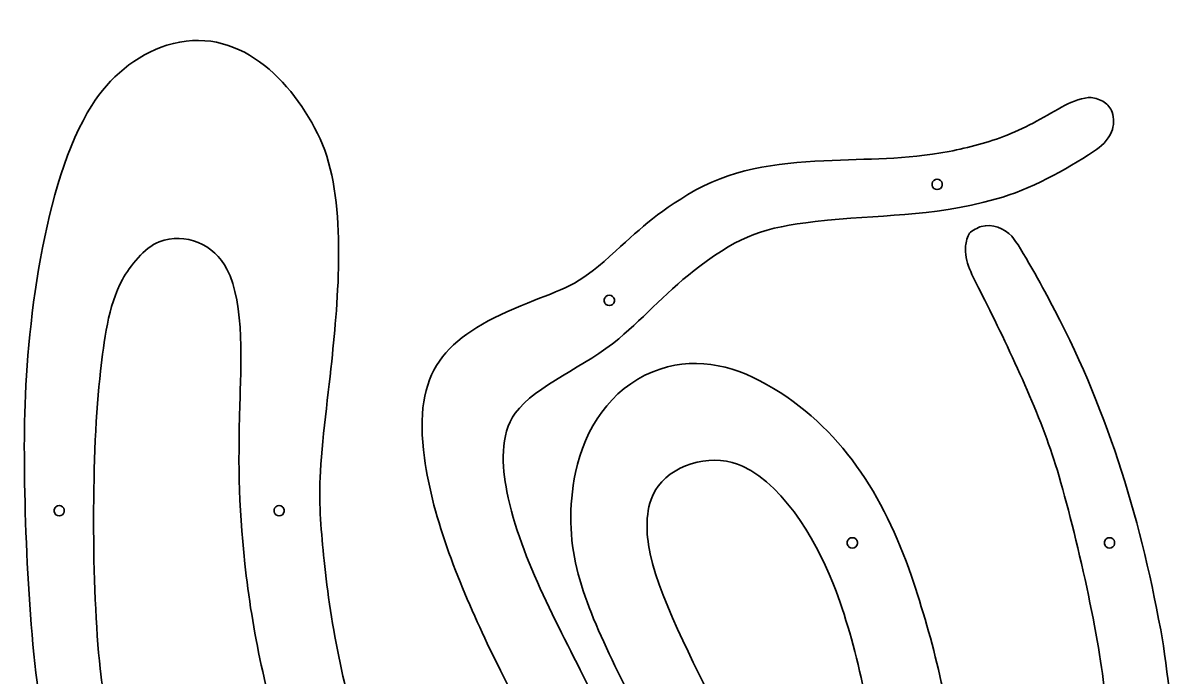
# Model space of a CAD drawing. Header units: millimetres. Extents: x -2587 to 2346, y -1794 to 1080.
# Drawn here: x 1122 to 2346, y 327 to 1018 of the extents above; entities that cross this region are included whole.
import ezdxf

# ---------------------------------------------------------------- set-up
doc = ezdxf.new("R2010")
doc.units = ezdxf.units.MM
doc.header["$MEASUREMENT"] = 0
doc.layers.add('layer 1', color=7, linetype='Continuous')

msp = doc.modelspace()

# ---------------------------------------------------------------- linework, layer by layer
at = {"layer": 'layer 1', "color": 250, "lineweight": 35}
for points, knots in [([(2162.3664, 899.8552), (2142.185, 892.077), (2122.2512, 886.8581), (2100.9802, 882.7503), (2100.9802, 882.7503), (2052.9282, 873.4707), (2016.4588, 875.4615), (1968.7293, 872.8873), (1968.7293, 872.8873), (1916.9286, 870.0935), (1869.4795, 864.5558), (1824.7948, 837.0826), (1824.7948, 837.0826), (1783.1353, 811.4694), (1770.949, 797.2476), (1736.2391, 766.4274), (1736.2391, 766.4274), (1705.0676, 738.7491), (1687.1846, 735.6901), (1648.1849, 719.5771), (1648.1849, 719.5771), (1567.3218, 686.1679), (1533.9358, 650.6645), (1546.3617, 559.085), (1546.3617, 559.085), (1555.288, 493.2975), (1584.3134, 422.6224), (1612.8402, 362.8882), (1612.8402, 362.8882), (1634.3633, 317.8195), (1677.5323, 237.1851), (1684.93, 188.114), (1684.93, 188.114), (1688.0014, 167.7409), (1687.5503, 143.2319), (1674.8021, 126.0676), (1674.8021, 126.0676), (1655.7743, 100.4484), (1613.9078, 91.2881), (1585.4378, 104.8794), (1585.4378, 104.8794), (1537.788, 127.6269), (1504.1068, 190.8331), (1486.7503, 236.9087), (1486.7503, 236.9087), (1462.9836, 300.001), (1447.1324, 383.2431), (1440.3651, 450.4936), (1440.3651, 450.4936), (1437.4481, 479.481), (1434.8408, 508.9391), (1436.0433, 538.0863), (1436.0433, 538.0863), (1437.5069, 573.5639), (1445.3552, 630.204), (1449.1429, 668.0574), (1449.1429, 668.0574), (1455.5597, 732.1849), (1464.5387, 834.3524), (1436.0794, 895.9367), (1436.0794, 895.9367), (1407.4173, 957.9598), (1348.3987, 1018.281), (1274.0872, 994.927), (1274.0872, 994.927), (1241.2283, 984.6004), (1212.9464, 960.2781), (1194.7884, 931.399), (1194.7884, 931.399), (1143.3895, 849.6525), (1125.2966, 692.6852), (1123.7098, 597.1538), (1123.7098, 597.1538), (1122.2429, 508.8408), (1127.8073, 363.7106), (1143.5687, 277.9329), (1143.5687, 277.9329), (1166.2443, 154.5262), (1201.5483, 40.8332), (1260.9037, -70.1208), (1260.9037, -70.1208), (1266.9308, -81.3874), (1291.6194, -127.7354), (1301.0604, -138.1441), (1301.0604, -138.1441), (1308.8311, -146.7113), (1321.8566, -151.5364), (1333.1849, -148.3492), (1333.1849, -148.3492), (1336.7, -147.3602), (1343.132, -144.1929), (1345.4652, -141.3245), (1345.4652, -141.3245), (1347.8413, -138.4034), (1349.4141, -131.6927), (1349.7962, -127.9974), (1349.7962, -127.9974), (1351.5349, -111.1806), (1341.8831, -95.4447), (1334.638, -80.9859), (1334.638, -80.9859), (1307.6256, -27.0785), (1274.8067, 40.8923), (1256.4666, 97.7421), (1256.4666, 97.7421), (1237.342, 157.0236), (1210.3516, 274.7401), (1203.681, 336.252), (1203.681, 336.252), (1194.4483, 421.3905), (1194.1242, 565.6866), (1204.0663, 650.5991), (1204.0663, 650.5991), (1207.6228, 680.974), (1211.8851, 719.9658), (1227.2318, 747.441), (1227.2318, 747.441), (1235.2254, 761.7519), (1250.2808, 781.0373), (1265.8587, 787.0776), (1265.8587, 787.0776), (1293.8679, 797.9382), (1324.1646, 784.4268), (1337.7069, 758.3134), (1337.7069, 758.3134), (1356.6961, 721.697), (1352.3665, 653.2979), (1351.2806, 614.8449), (1351.2806, 614.8449), (1349.3665, 547.0621), (1350.0416, 502.2051), (1358.1038, 434.3292), (1358.1038, 434.3292), (1366.6661, 362.2428), (1383.5411, 289.6393), (1407.1014, 220.9777), (1407.1014, 220.9777), (1436.1888, 136.2086), (1481.2843, 63.1783), (1560.0902, 18.4384), (1560.0902, 18.4384), (1597.7852, -2.9619), (1639.1376, -11.766), (1680.5174, 5.1384), (1680.5174, 5.1384), (1724.9408, 23.2862), (1752.6803, 65.5576), (1762.0282, 111.3884), (1762.0282, 111.3884), (1777.319, 186.3559), (1756.0012, 241.1767), (1723.4212, 309.5577), (1723.4212, 309.5577), (1691.3684, 376.8321), (1648.0981, 449.9621), (1633.6341, 523.3817), (1633.6341, 523.3817), (1628.4576, 549.6576), (1625.7999, 583.2886), (1642.4574, 606.1729), (1642.4574, 606.1729), (1663.8821, 635.6065), (1717.6018, 655.8065), (1751.8519, 684.8199), (1751.8519, 684.8199), (1780.9832, 709.4972), (1803.9449, 736.3049), (1837.5492, 761.5858), (1837.5492, 761.5858), (1880.8584, 794.1678), (1905.8417, 802.3386), (1959.3003, 808.5897), (1959.3003, 808.5897), (2030.2741, 816.8889), (2077.1645, 812.2579), (2151.258, 832.6544), (2151.258, 832.6544), (2185.7098, 842.1383), (2224.6023, 863.5369), (2253.7747, 882.6278), (2253.7747, 882.6278), (2261.7124, 887.8224), (2268.8973, 894.3926), (2272.6859, 903.3405), (2272.6859, 903.3405), (2275.3042, 909.5243), (2275.4465, 918.0563), (2273.203, 924.3913), (2273.203, 924.3913), (2271.6946, 928.6505), (2268.6939, 932.4406), (2264.89, 934.88), (2264.89, 934.88), (2261.4153, 937.1083), (2255.2986, 939.3233), (2251.1678, 939.6463), (2251.1678, 939.6463), (2243.6903, 940.231), (2230.4187, 935.4481), (2223.7186, 931.5829), (2223.7186, 931.5829), (2203.7102, 920.0403), (2183.6944, 908.7698), (2162.3664, 899.8552)], [0, 0, 0, 0, 0.019230769, 0.019230769, 0.019230769, 0.019230769, 0.038461538, 0.038461538, 0.038461538, 0.038461538, 0.057692308, 0.057692308, 0.057692308, 0.057692308, 0.076923077, 0.076923077, 0.076923077, 0.076923077, 0.096153846, 0.096153846, 0.096153846, 0.096153846, 0.115384615, 0.115384615, 0.115384615, 0.115384615, 0.134615385, 0.134615385, 0.134615385, 0.134615385, 0.153846154, 0.153846154, 0.153846154, 0.153846154, 0.173076923, 0.173076923, 0.173076923, 0.173076923, 0.192307692, 0.192307692, 0.192307692, 0.192307692, 0.211538462, 0.211538462, 0.211538462, 0.211538462, 0.230769231, 0.230769231, 0.230769231, 0.230769231, 0.25, 0.25, 0.25, 0.25, 0.269230769, 0.269230769, 0.269230769, 0.269230769, 0.288461538, 0.288461538, 0.288461538, 0.288461538, 0.307692308, 0.307692308, 0.307692308, 0.307692308, 0.326923077, 0.326923077, 0.326923077, 0.326923077, 0.346153846, 0.346153846, 0.346153846, 0.346153846, 0.365384615, 0.365384615, 0.365384615, 0.365384615, 0.384615385, 0.384615385, 0.384615385, 0.384615385, 0.403846154, 0.403846154, 0.403846154, 0.403846154, 0.423076923, 0.423076923, 0.423076923, 0.423076923, 0.442307692, 0.442307692, 0.442307692, 0.442307692, 0.461538462, 0.461538462, 0.461538462, 0.461538462, 0.480769231, 0.480769231, 0.480769231, 0.480769231, 0.5, 0.5, 0.5, 0.5, 0.519230769, 0.519230769, 0.519230769, 0.519230769, 0.538461538, 0.538461538, 0.538461538, 0.538461538, 0.557692308, 0.557692308, 0.557692308, 0.557692308, 0.576923077, 0.576923077, 0.576923077, 0.576923077, 0.596153846, 0.596153846, 0.596153846, 0.596153846, 0.615384615, 0.615384615, 0.615384615, 0.615384615, 0.634615385, 0.634615385, 0.634615385, 0.634615385, 0.653846154, 0.653846154, 0.653846154, 0.653846154, 0.673076923, 0.673076923, 0.673076923, 0.673076923, 0.692307692, 0.692307692, 0.692307692, 0.692307692, 0.711538462, 0.711538462, 0.711538462, 0.711538462, 0.730769231, 0.730769231, 0.730769231, 0.730769231, 0.75, 0.75, 0.75, 0.75, 0.769230769, 0.769230769, 0.769230769, 0.769230769, 0.788461538, 0.788461538, 0.788461538, 0.788461538, 0.807692308, 0.807692308, 0.807692308, 0.807692308, 0.826923077, 0.826923077, 0.826923077, 0.826923077, 0.846153846, 0.846153846, 0.846153846, 0.846153846, 0.865384615, 0.865384615, 0.865384615, 0.865384615, 0.884615385, 0.884615385, 0.884615385, 0.884615385, 0.903846154, 0.903846154, 0.903846154, 0.903846154, 0.923076923, 0.923076923, 0.923076923, 0.923076923, 0.942307692, 0.942307692, 0.942307692, 0.942307692, 0.961538462, 0.961538462, 0.961538462, 0.961538462, 1, 1, 1, 1]), ([(2090.2489, 853.101), (2090.2489, 853.101), (2091.903, 852.146), (2091.903, 852.146), (2091.903, 852.146), (2091.903, 852.146), (2093.1308, 850.6827), (2093.1308, 850.6827), (2093.1308, 850.6827), (2093.1308, 850.6827), (2093.7841, 848.8878), (2093.7841, 848.8878), (2093.7841, 848.8878), (2093.7841, 848.8878), (2093.7841, 846.9776), (2093.7841, 846.9776), (2093.7841, 846.9776), (2093.7841, 846.9776), (2093.1308, 845.1827), (2093.1308, 845.1827), (2093.1308, 845.1827), (2093.1308, 845.1827), (2091.903, 843.7194), (2091.903, 843.7194), (2091.903, 843.7194), (2091.903, 843.7194), (2090.2489, 842.7644), (2090.2489, 842.7644), (2090.2489, 842.7644), (2090.2489, 842.7644), (2088.3678, 842.4327), (2088.3678, 842.4327), (2088.3678, 842.4327), (2088.3678, 842.4327), (2086.4867, 842.7644), (2086.4867, 842.7644), (2086.4867, 842.7644), (2086.4867, 842.7644), (2084.8325, 843.7194), (2084.8325, 843.7194), (2084.8325, 843.7194), (2084.8325, 843.7194), (2083.6047, 845.1827), (2083.6047, 845.1827), (2083.6047, 845.1827), (2083.6047, 845.1827), (2082.9514, 846.9776), (2082.9514, 846.9776), (2082.9514, 846.9776), (2082.9514, 846.9776), (2082.9514, 848.8878), (2082.9514, 848.8878), (2082.9514, 848.8878), (2082.9514, 848.8878), (2083.6047, 850.6827), (2083.6047, 850.6827), (2083.6047, 850.6827), (2083.6047, 850.6827), (2084.8325, 852.146), (2084.8325, 852.146), (2084.8325, 852.146), (2084.8325, 852.146), (2086.4867, 853.101), (2086.4867, 853.101), (2086.4867, 853.101), (2086.4867, 853.101), (2088.3678, 853.4327), (2088.3678, 853.4327), (2088.3678, 853.4327), (2088.3678, 853.4327), (2090.2489, 853.101), (2090.2489, 853.101)], [0, 0, 0, 0, 0.052631579, 0.052631579, 0.052631579, 0.052631579, 0.105263158, 0.105263158, 0.105263158, 0.105263158, 0.157894737, 0.157894737, 0.157894737, 0.157894737, 0.210526316, 0.210526316, 0.210526316, 0.210526316, 0.263157895, 0.263157895, 0.263157895, 0.263157895, 0.315789474, 0.315789474, 0.315789474, 0.315789474, 0.368421053, 0.368421053, 0.368421053, 0.368421053, 0.421052632, 0.421052632, 0.421052632, 0.421052632, 0.473684211, 0.473684211, 0.473684211, 0.473684211, 0.526315789, 0.526315789, 0.526315789, 0.526315789, 0.578947368, 0.578947368, 0.578947368, 0.578947368, 0.631578947, 0.631578947, 0.631578947, 0.631578947, 0.684210526, 0.684210526, 0.684210526, 0.684210526, 0.736842105, 0.736842105, 0.736842105, 0.736842105, 0.789473684, 0.789473684, 0.789473684, 0.789473684, 0.842105263, 0.842105263, 0.842105263, 0.842105263, 0.894736842, 0.894736842, 0.894736842, 0.894736842, 1, 1, 1, 1]), ([(1305.8232, -244.8564), (1326.0046, -237.0782), (1345.9384, -231.8593), (1367.2094, -227.7515), (1367.2094, -227.7515), (1415.2614, -218.4719), (1451.7308, -220.4627), (1499.4603, -217.8885), (1499.4603, -217.8885), (1551.261, -215.0947), (1598.7101, -209.557), (1643.3948, -182.0838), (1643.3948, -182.0838), (1685.0543, -156.4706), (1697.2406, -142.2488), (1731.9505, -111.4286), (1731.9505, -111.4286), (1763.122, -83.7503), (1781.005, -80.6913), (1820.0047, -64.5783), (1820.0047, -64.5783), (1900.8678, -31.1691), (1934.2538, 4.3343), (1921.8279, 95.9138), (1921.8279, 95.9138), (1912.9016, 161.7013), (1883.8762, 232.3764), (1855.3494, 292.1106), (1855.3494, 292.1106), (1833.8263, 337.1793), (1790.6573, 417.8137), (1783.2596, 466.8848), (1783.2596, 466.8848), (1780.1882, 487.2579), (1780.6393, 511.7669), (1793.3875, 528.9312), (1793.3875, 528.9312), (1812.4153, 554.5504), (1854.2818, 563.7107), (1882.7518, 550.1194), (1882.7518, 550.1194), (1930.4016, 527.3719), (1964.0828, 464.1657), (1981.4393, 418.0901), (1981.4393, 418.0901), (2005.206, 354.9978), (2021.0572, 271.7557), (2027.8245, 204.5052), (2027.8245, 204.5052), (2030.7415, 175.5178), (2033.3488, 146.0597), (2032.1463, 116.9125), (2032.1463, 116.9125), (2030.6827, 81.4349), (2022.8344, 24.7948), (2019.0467, -13.0586), (2019.0467, -13.0586), (2012.6299, -77.1861), (2003.6509, -179.3536), (2032.1102, -240.9379), (2032.1102, -240.9379), (2060.7723, -302.961), (2119.7909, -363.2822), (2194.1024, -339.9282), (2194.1024, -339.9282), (2226.9613, -329.6016), (2255.2432, -305.2793), (2273.4012, -276.4002), (2273.4012, -276.4002), (2324.8001, -194.6537), (2342.893, -37.6864), (2344.4798, 57.845), (2344.4798, 57.845), (2345.9467, 146.158), (2340.3823, 291.2882), (2324.6209, 377.0659), (2324.6209, 377.0659), (2301.9453, 500.4726), (2266.6413, 614.1656), (2207.2859, 725.1196), (2207.2859, 725.1196), (2201.2588, 736.3862), (2176.5702, 782.7342), (2167.1292, 793.1429), (2167.1292, 793.1429), (2159.3585, 801.7101), (2146.333, 806.5352), (2135.0047, 803.348), (2135.0047, 803.348), (2131.4896, 802.359), (2125.0576, 799.1917), (2122.7244, 796.3233), (2122.7244, 796.3233), (2120.3483, 793.4022), (2118.7755, 786.6915), (2118.3934, 782.9962), (2118.3934, 782.9962), (2116.6547, 766.1794), (2126.3065, 750.4435), (2133.5516, 735.9847), (2133.5516, 735.9847), (2160.564, 682.0773), (2193.3829, 614.1065), (2211.723, 557.2567), (2211.723, 557.2567), (2230.8476, 497.9752), (2257.838, 380.2587), (2264.5086, 318.7468), (2264.5086, 318.7468), (2273.7413, 233.6083), (2274.0654, 89.3122), (2264.1233, 4.3997), (2264.1233, 4.3997), (2260.5668, -25.9752), (2256.3045, -64.967), (2240.9578, -92.4422), (2240.9578, -92.4422), (2232.9642, -106.7531), (2217.9088, -126.0385), (2202.3309, -132.0788), (2202.3309, -132.0788), (2174.3217, -142.9394), (2144.025, -129.428), (2130.4827, -103.3146), (2130.4827, -103.3146), (2111.4935, -66.6982), (2115.8231, 1.7009), (2116.909, 40.1539), (2116.909, 40.1539), (2118.8231, 107.9367), (2118.148, 152.7937), (2110.0858, 220.6696), (2110.0858, 220.6696), (2101.5235, 292.756), (2084.6485, 365.3595), (2061.0882, 434.0211), (2061.0882, 434.0211), (2032.0008, 518.7902), (1986.9053, 591.8205), (1908.0994, 636.5604), (1908.0994, 636.5604), (1870.4044, 657.9607), (1829.052, 666.7648), (1787.6722, 649.8604), (1787.6722, 649.8604), (1743.2488, 631.7126), (1715.5093, 589.4412), (1706.1614, 543.6104), (1706.1614, 543.6104), (1690.8706, 468.6429), (1712.1884, 413.8221), (1744.7684, 345.4411), (1744.7684, 345.4411), (1776.8212, 278.1667), (1820.0915, 205.0367), (1834.5555, 131.6171), (1834.5555, 131.6171), (1839.732, 105.3412), (1842.3897, 71.7102), (1825.7322, 48.8259), (1825.7322, 48.8259), (1804.3075, 19.3923), (1750.5878, -0.8077), (1716.3377, -29.8211), (1716.3377, -29.8211), (1687.2064, -54.4984), (1664.2447, -81.3061), (1630.6404, -106.587), (1630.6404, -106.587), (1587.3312, -139.169), (1562.3479, -147.3398), (1508.8893, -153.5909), (1508.8893, -153.5909), (1437.9155, -161.8901), (1391.0251, -157.2591), (1316.9316, -177.6556), (1316.9316, -177.6556), (1282.4798, -187.1395), (1243.5873, -208.5381), (1214.4149, -227.629), (1214.4149, -227.629), (1206.4772, -232.8236), (1199.2923, -239.3938), (1195.5037, -248.3417), (1195.5037, -248.3417), (1192.8854, -254.5255), (1192.7431, -263.0575), (1194.9866, -269.3925), (1194.9866, -269.3925), (1196.495, -273.6517), (1199.4957, -277.4418), (1203.2996, -279.8812), (1203.2996, -279.8812), (1206.7743, -282.1095), (1212.891, -284.3245), (1217.0218, -284.6475), (1217.0218, -284.6475), (1224.4993, -285.2322), (1237.7709, -280.4493), (1244.471, -276.5841), (1244.471, -276.5841), (1264.4794, -265.0415), (1284.4952, -253.771), (1305.8232, -244.8564)], [0, 0, 0, 0, 0.019230769, 0.019230769, 0.019230769, 0.019230769, 0.038461538, 0.038461538, 0.038461538, 0.038461538, 0.057692308, 0.057692308, 0.057692308, 0.057692308, 0.076923077, 0.076923077, 0.076923077, 0.076923077, 0.096153846, 0.096153846, 0.096153846, 0.096153846, 0.115384615, 0.115384615, 0.115384615, 0.115384615, 0.134615385, 0.134615385, 0.134615385, 0.134615385, 0.153846154, 0.153846154, 0.153846154, 0.153846154, 0.173076923, 0.173076923, 0.173076923, 0.173076923, 0.192307692, 0.192307692, 0.192307692, 0.192307692, 0.211538462, 0.211538462, 0.211538462, 0.211538462, 0.230769231, 0.230769231, 0.230769231, 0.230769231, 0.25, 0.25, 0.25, 0.25, 0.269230769, 0.269230769, 0.269230769, 0.269230769, 0.288461538, 0.288461538, 0.288461538, 0.288461538, 0.307692308, 0.307692308, 0.307692308, 0.307692308, 0.326923077, 0.326923077, 0.326923077, 0.326923077, 0.346153846, 0.346153846, 0.346153846, 0.346153846, 0.365384615, 0.365384615, 0.365384615, 0.365384615, 0.384615385, 0.384615385, 0.384615385, 0.384615385, 0.403846154, 0.403846154, 0.403846154, 0.403846154, 0.423076923, 0.423076923, 0.423076923, 0.423076923, 0.442307692, 0.442307692, 0.442307692, 0.442307692, 0.461538462, 0.461538462, 0.461538462, 0.461538462, 0.480769231, 0.480769231, 0.480769231, 0.480769231, 0.5, 0.5, 0.5, 0.5, 0.519230769, 0.519230769, 0.519230769, 0.519230769, 0.538461538, 0.538461538, 0.538461538, 0.538461538, 0.557692308, 0.557692308, 0.557692308, 0.557692308, 0.576923077, 0.576923077, 0.576923077, 0.576923077, 0.596153846, 0.596153846, 0.596153846, 0.596153846, 0.615384615, 0.615384615, 0.615384615, 0.615384615, 0.634615385, 0.634615385, 0.634615385, 0.634615385, 0.653846154, 0.653846154, 0.653846154, 0.653846154, 0.673076923, 0.673076923, 0.673076923, 0.673076923, 0.692307692, 0.692307692, 0.692307692, 0.692307692, 0.711538462, 0.711538462, 0.711538462, 0.711538462, 0.730769231, 0.730769231, 0.730769231, 0.730769231, 0.75, 0.75, 0.75, 0.75, 0.769230769, 0.769230769, 0.769230769, 0.769230769, 0.788461538, 0.788461538, 0.788461538, 0.788461538, 0.807692308, 0.807692308, 0.807692308, 0.807692308, 0.826923077, 0.826923077, 0.826923077, 0.826923077, 0.846153846, 0.846153846, 0.846153846, 0.846153846, 0.865384615, 0.865384615, 0.865384615, 0.865384615, 0.884615385, 0.884615385, 0.884615385, 0.884615385, 0.903846154, 0.903846154, 0.903846154, 0.903846154, 0.923076923, 0.923076923, 0.923076923, 0.923076923, 0.942307692, 0.942307692, 0.942307692, 0.942307692, 0.961538462, 0.961538462, 0.961538462, 0.961538462, 1, 1, 1, 1]), ([(1743.7147, 730.4542), (1743.7147, 730.4542), (1745.369, 729.4992), (1745.369, 729.4992), (1745.369, 729.4992), (1745.369, 729.4992), (1745.9832, 728.7675), (1745.9832, 728.7675), (1745.9832, 728.7675), (1745.9832, 728.7675), (1746.597, 728.0359), (1746.597, 728.0359), (1746.597, 728.0359), (1746.597, 728.0359), (1747.2503, 726.241), (1747.2503, 726.241), (1747.2503, 726.241), (1747.2503, 726.241), (1747.2503, 724.3308), (1747.2503, 724.3308), (1747.2503, 724.3308), (1747.2503, 724.3308), (1746.597, 722.5359), (1746.597, 722.5359), (1746.597, 722.5359), (1746.597, 722.5359), (1745.9828, 721.8043), (1745.9828, 721.8043), (1745.9828, 721.8043), (1745.9828, 721.8043), (1745.369, 721.0727), (1745.369, 721.0727), (1745.369, 721.0727), (1745.369, 721.0727), (1743.7147, 720.1176), (1743.7147, 720.1176), (1743.7147, 720.1176), (1743.7147, 720.1176), (1741.8338, 719.7859), (1741.8338, 719.7859), (1741.8338, 719.7859), (1741.8338, 719.7859), (1739.9525, 720.1176), (1739.9525, 720.1176), (1739.9525, 720.1176), (1739.9525, 720.1176), (1739.1253, 720.5951), (1739.1253, 720.5951), (1739.1253, 720.5951), (1739.1253, 720.5951), (1738.2987, 721.0727), (1738.2987, 721.0727), (1738.2987, 721.0727), (1738.2987, 721.0727), (1737.6844, 721.8043), (1737.6844, 721.8043), (1737.6844, 721.8043), (1737.6844, 721.8043), (1737.0706, 722.5359), (1737.0706, 722.5359), (1737.0706, 722.5359), (1737.0706, 722.5359), (1736.4173, 724.3308), (1736.4173, 724.3308), (1736.4173, 724.3308), (1736.4173, 724.3308), (1736.4173, 726.241), (1736.4173, 726.241), (1736.4173, 726.241), (1736.4173, 726.241), (1737.0706, 728.0359), (1737.0706, 728.0359), (1737.0706, 728.0359), (1737.0706, 728.0359), (1737.6849, 728.7675), (1737.6849, 728.7675), (1737.6849, 728.7675), (1737.6849, 728.7675), (1738.2987, 729.4992), (1738.2987, 729.4992), (1738.2987, 729.4992), (1738.2987, 729.4992), (1739.1258, 729.9767), (1739.1258, 729.9767), (1739.1258, 729.9767), (1739.1258, 729.9767), (1739.9525, 730.4542), (1739.9525, 730.4542), (1739.9525, 730.4542), (1739.9525, 730.4542), (1741.8338, 730.7859), (1741.8338, 730.7859), (1741.8338, 730.7859), (1741.8338, 730.7859), (1743.7147, 730.4542), (1743.7147, 730.4542)], [0, 0, 0, 0, 0.04, 0.04, 0.04, 0.04, 0.08, 0.08, 0.08, 0.08, 0.12, 0.12, 0.12, 0.12, 0.16, 0.16, 0.16, 0.16, 0.2, 0.2, 0.2, 0.2, 0.24, 0.24, 0.24, 0.24, 0.28, 0.28, 0.28, 0.28, 0.32, 0.32, 0.32, 0.32, 0.36, 0.36, 0.36, 0.36, 0.4, 0.4, 0.4, 0.4, 0.44, 0.44, 0.44, 0.44, 0.48, 0.48, 0.48, 0.48, 0.52, 0.52, 0.52, 0.52, 0.56, 0.56, 0.56, 0.56, 0.6, 0.6, 0.6, 0.6, 0.64, 0.64, 0.64, 0.64, 0.68, 0.68, 0.68, 0.68, 0.72, 0.72, 0.72, 0.72, 0.76, 0.76, 0.76, 0.76, 0.8, 0.8, 0.8, 0.8, 0.84, 0.84, 0.84, 0.84, 0.88, 0.88, 0.88, 0.88, 0.92, 0.92, 0.92, 0.92, 1, 1, 1, 1]), ([(1162.2093, 508.2491), (1162.2093, 508.2491), (1163.8636, 507.2941), (1163.8636, 507.2941), (1163.8636, 507.2941), (1163.8636, 507.2941), (1164.4774, 506.5625), (1164.4774, 506.5625), (1164.4774, 506.5625), (1164.4774, 506.5625), (1165.0912, 505.8308), (1165.0912, 505.8308), (1165.0912, 505.8308), (1165.0912, 505.8308), (1165.7445, 504.0359), (1165.7445, 504.0359), (1165.7445, 504.0359), (1165.7445, 504.0359), (1165.7445, 502.1258), (1165.7445, 502.1258), (1165.7445, 502.1258), (1165.7445, 502.1258), (1165.0912, 500.3308), (1165.0912, 500.3308), (1165.0912, 500.3308), (1165.0912, 500.3308), (1164.4774, 499.5992), (1164.4774, 499.5992), (1164.4774, 499.5992), (1164.4774, 499.5992), (1163.8636, 498.8676), (1163.8636, 498.8676), (1163.8636, 498.8676), (1163.8636, 498.8676), (1162.2093, 497.9126), (1162.2093, 497.9126), (1162.2093, 497.9126), (1162.2093, 497.9126), (1160.3285, 497.5808), (1160.3285, 497.5808), (1160.3285, 497.5808), (1160.3285, 497.5808), (1158.4471, 497.9126), (1158.4471, 497.9126), (1158.4471, 497.9126), (1158.4471, 497.9126), (1156.7928, 498.8676), (1156.7928, 498.8676), (1156.7928, 498.8676), (1156.7928, 498.8676), (1156.179, 499.5992), (1156.179, 499.5992), (1156.179, 499.5992), (1156.179, 499.5992), (1155.5653, 500.3308), (1155.5653, 500.3308), (1155.5653, 500.3308), (1155.5653, 500.3308), (1154.912, 502.1258), (1154.912, 502.1258), (1154.912, 502.1258), (1154.912, 502.1258), (1154.912, 504.0359), (1154.912, 504.0359), (1154.912, 504.0359), (1154.912, 504.0359), (1155.5653, 505.8308), (1155.5653, 505.8308), (1155.5653, 505.8308), (1155.5653, 505.8308), (1156.179, 506.5625), (1156.179, 506.5625), (1156.179, 506.5625), (1156.179, 506.5625), (1156.7928, 507.2941), (1156.7928, 507.2941), (1156.7928, 507.2941), (1156.7928, 507.2941), (1158.4471, 508.2491), (1158.4471, 508.2491), (1158.4471, 508.2491), (1158.4471, 508.2491), (1160.3285, 508.5808), (1160.3285, 508.5808), (1160.3285, 508.5808), (1160.3285, 508.5808), (1162.2093, 508.2491), (1162.2093, 508.2491)], [0, 0, 0, 0, 0.043478261, 0.043478261, 0.043478261, 0.043478261, 0.086956522, 0.086956522, 0.086956522, 0.086956522, 0.130434783, 0.130434783, 0.130434783, 0.130434783, 0.173913043, 0.173913043, 0.173913043, 0.173913043, 0.217391304, 0.217391304, 0.217391304, 0.217391304, 0.260869565, 0.260869565, 0.260869565, 0.260869565, 0.304347826, 0.304347826, 0.304347826, 0.304347826, 0.347826087, 0.347826087, 0.347826087, 0.347826087, 0.391304348, 0.391304348, 0.391304348, 0.391304348, 0.434782609, 0.434782609, 0.434782609, 0.434782609, 0.47826087, 0.47826087, 0.47826087, 0.47826087, 0.52173913, 0.52173913, 0.52173913, 0.52173913, 0.565217391, 0.565217391, 0.565217391, 0.565217391, 0.608695652, 0.608695652, 0.608695652, 0.608695652, 0.652173913, 0.652173913, 0.652173913, 0.652173913, 0.695652174, 0.695652174, 0.695652174, 0.695652174, 0.739130435, 0.739130435, 0.739130435, 0.739130435, 0.782608696, 0.782608696, 0.782608696, 0.782608696, 0.826086957, 0.826086957, 0.826086957, 0.826086957, 0.869565217, 0.869565217, 0.869565217, 0.869565217, 0.913043478, 0.913043478, 0.913043478, 0.913043478, 1, 1, 1, 1]), ([(1398.2464, 502.1257), (1398.2464, 502.1257), (1398.2464, 504.0359), (1398.2464, 504.0359), (1398.2464, 504.0359), (1398.2464, 504.0359), (1397.5931, 505.8308), (1397.5931, 505.8308), (1397.5931, 505.8308), (1397.5931, 505.8308), (1396.9788, 506.5625), (1396.9788, 506.5625), (1396.9788, 506.5625), (1396.9788, 506.5625), (1396.3651, 507.294), (1396.3651, 507.294), (1396.3651, 507.294), (1396.3651, 507.294), (1394.7108, 508.2491), (1394.7108, 508.2491), (1394.7108, 508.2491), (1394.7108, 508.2491), (1392.8299, 508.5808), (1392.8299, 508.5808), (1392.8299, 508.5808), (1392.8299, 508.5808), (1390.9486, 508.2491), (1390.9486, 508.2491), (1390.9486, 508.2491), (1390.9486, 508.2491), (1390.6038, 508.05), (1390.6038, 508.05), (1390.6038, 508.05), (1390.6038, 508.05), (1390.2591, 507.8509), (1390.2591, 507.8509), (1390.2591, 507.8509), (1390.2591, 507.8509), (1389.2948, 507.294), (1389.2948, 507.294), (1389.2948, 507.294), (1389.2948, 507.294), (1388.6805, 506.5625), (1388.6805, 506.5625), (1388.6805, 506.5625), (1388.6805, 506.5625), (1388.0667, 505.8308), (1388.0667, 505.8308), (1388.0667, 505.8308), (1388.0667, 505.8308), (1387.4134, 504.0359), (1387.4134, 504.0359), (1387.4134, 504.0359), (1387.4134, 504.0359), (1387.4134, 502.1258), (1387.4134, 502.1258), (1387.4134, 502.1258), (1387.4134, 502.1258), (1388.0667, 500.3308), (1388.0667, 500.3308), (1388.0667, 500.3308), (1388.0667, 500.3308), (1388.6805, 499.5992), (1388.6805, 499.5992), (1388.6805, 499.5992), (1388.6805, 499.5992), (1389.2948, 498.8675), (1389.2948, 498.8675), (1389.2948, 498.8675), (1389.2948, 498.8675), (1390.9486, 497.9125), (1390.9486, 497.9125), (1390.9486, 497.9125), (1390.9486, 497.9125), (1392.8299, 497.5808), (1392.8299, 497.5808), (1392.8299, 497.5808), (1392.8299, 497.5808), (1394.7108, 497.9125), (1394.7108, 497.9125), (1394.7108, 497.9125), (1394.7108, 497.9125), (1396.3651, 498.8675), (1396.3651, 498.8675), (1396.3651, 498.8675), (1396.3651, 498.8675), (1396.9788, 499.5992), (1396.9788, 499.5992), (1396.9788, 499.5992), (1396.9788, 499.5992), (1397.5931, 500.3308), (1397.5931, 500.3308), (1397.5931, 500.3308), (1397.5931, 500.3308), (1398.2464, 502.1257), (1398.2464, 502.1257)], [0, 0, 0, 0, 0.04, 0.04, 0.04, 0.04, 0.08, 0.08, 0.08, 0.08, 0.12, 0.12, 0.12, 0.12, 0.16, 0.16, 0.16, 0.16, 0.2, 0.2, 0.2, 0.2, 0.24, 0.24, 0.24, 0.24, 0.28, 0.28, 0.28, 0.28, 0.32, 0.32, 0.32, 0.32, 0.36, 0.36, 0.36, 0.36, 0.4, 0.4, 0.4, 0.4, 0.44, 0.44, 0.44, 0.44, 0.48, 0.48, 0.48, 0.48, 0.52, 0.52, 0.52, 0.52, 0.56, 0.56, 0.56, 0.56, 0.6, 0.6, 0.6, 0.6, 0.64, 0.64, 0.64, 0.64, 0.68, 0.68, 0.68, 0.68, 0.72, 0.72, 0.72, 0.72, 0.76, 0.76, 0.76, 0.76, 0.8, 0.8, 0.8, 0.8, 0.84, 0.84, 0.84, 0.84, 0.88, 0.88, 0.88, 0.88, 0.92, 0.92, 0.92, 0.92, 1, 1, 1, 1]), ([(1996.8255, 463.8957), (1996.8255, 463.8957), (1998.7064, 463.564), (1998.7064, 463.564), (1998.7064, 463.564), (1998.7064, 463.564), (2000.5877, 463.8957), (2000.5877, 463.8957), (2000.5877, 463.8957), (2000.5877, 463.8957), (2002.242, 464.8508), (2002.242, 464.8508), (2002.242, 464.8508), (2002.242, 464.8508), (2003.2488, 466.0508), (2003.2488, 466.0508), (2003.2488, 466.0508), (2003.2488, 466.0508), (2003.3592, 466.1824), (2003.3592, 466.1824), (2003.3592, 466.1824), (2003.3592, 466.1824), (2003.4695, 466.314), (2003.4695, 466.314), (2003.4695, 466.314), (2003.4695, 466.314), (2003.7962, 467.2115), (2003.7962, 467.2115), (2003.7962, 467.2115), (2003.7962, 467.2115), (2004.1229, 468.1089), (2004.1229, 468.1089), (2004.1229, 468.1089), (2004.1229, 468.1089), (2004.1229, 470.019), (2004.1229, 470.019), (2004.1229, 470.019), (2004.1229, 470.019), (2003.7962, 470.9165), (2003.7962, 470.9165), (2003.7962, 470.9165), (2003.7962, 470.9165), (2003.4695, 471.814), (2003.4695, 471.814), (2003.4695, 471.814), (2003.4695, 471.814), (2002.8558, 472.5457), (2002.8558, 472.5457), (2002.8558, 472.5457), (2002.8558, 472.5457), (2002.242, 473.2772), (2002.242, 473.2772), (2002.242, 473.2772), (2002.242, 473.2772), (2000.5877, 474.2323), (2000.5877, 474.2323), (2000.5877, 474.2323), (2000.5877, 474.2323), (1999.6473, 474.3982), (1999.6473, 474.3982), (1999.6473, 474.3982), (1999.6473, 474.3982), (1998.7064, 474.564), (1998.7064, 474.564), (1998.7064, 474.564), (1998.7064, 474.564), (1997.7659, 474.3982), (1997.7659, 474.3982), (1997.7659, 474.3982), (1997.7659, 474.3982), (1996.8255, 474.2323), (1996.8255, 474.2323), (1996.8255, 474.2323), (1996.8255, 474.2323), (1995.1712, 473.2773), (1995.1712, 473.2773), (1995.1712, 473.2773), (1995.1712, 473.2773), (1994.5574, 472.5457), (1994.5574, 472.5457), (1994.5574, 472.5457), (1994.5574, 472.5457), (1993.9432, 471.814), (1993.9432, 471.814), (1993.9432, 471.814), (1993.9432, 471.814), (1993.2899, 470.0191), (1993.2899, 470.0191), (1993.2899, 470.0191), (1993.2899, 470.0191), (1993.2899, 468.1089), (1993.2899, 468.1089), (1993.2899, 468.1089), (1993.2899, 468.1089), (1993.9432, 466.314), (1993.9432, 466.314), (1993.9432, 466.314), (1993.9432, 466.314), (1994.5574, 465.5824), (1994.5574, 465.5824), (1994.5574, 465.5824), (1994.5574, 465.5824), (1995.1712, 464.8508), (1995.1712, 464.8508), (1995.1712, 464.8508), (1995.1712, 464.8508), (1995.452, 464.6886), (1995.452, 464.6886), (1995.452, 464.6886), (1995.452, 464.6886), (1996.8255, 463.8957), (1996.8255, 463.8957)], [0, 0, 0, 0, 0.034482759, 0.034482759, 0.034482759, 0.034482759, 0.068965517, 0.068965517, 0.068965517, 0.068965517, 0.103448276, 0.103448276, 0.103448276, 0.103448276, 0.137931034, 0.137931034, 0.137931034, 0.137931034, 0.172413793, 0.172413793, 0.172413793, 0.172413793, 0.206896552, 0.206896552, 0.206896552, 0.206896552, 0.24137931, 0.24137931, 0.24137931, 0.24137931, 0.275862069, 0.275862069, 0.275862069, 0.275862069, 0.310344828, 0.310344828, 0.310344828, 0.310344828, 0.344827586, 0.344827586, 0.344827586, 0.344827586, 0.379310345, 0.379310345, 0.379310345, 0.379310345, 0.413793103, 0.413793103, 0.413793103, 0.413793103, 0.448275862, 0.448275862, 0.448275862, 0.448275862, 0.482758621, 0.482758621, 0.482758621, 0.482758621, 0.517241379, 0.517241379, 0.517241379, 0.517241379, 0.551724138, 0.551724138, 0.551724138, 0.551724138, 0.586206897, 0.586206897, 0.586206897, 0.586206897, 0.620689655, 0.620689655, 0.620689655, 0.620689655, 0.655172414, 0.655172414, 0.655172414, 0.655172414, 0.689655172, 0.689655172, 0.689655172, 0.689655172, 0.724137931, 0.724137931, 0.724137931, 0.724137931, 0.75862069, 0.75862069, 0.75862069, 0.75862069, 0.793103448, 0.793103448, 0.793103448, 0.793103448, 0.827586207, 0.827586207, 0.827586207, 0.827586207, 0.862068966, 0.862068966, 0.862068966, 0.862068966, 0.896551724, 0.896551724, 0.896551724, 0.896551724, 0.931034483, 0.931034483, 0.931034483, 0.931034483, 1, 1, 1, 1]), ([(2270.5584, 463.564), (2270.5584, 463.564), (2272.4393, 463.8957), (2272.4393, 463.8957), (2272.4393, 463.8957), (2272.4393, 463.8957), (2274.0936, 464.8508), (2274.0936, 464.8508), (2274.0936, 464.8508), (2274.0936, 464.8508), (2274.7078, 465.5824), (2274.7078, 465.5824), (2274.7078, 465.5824), (2274.7078, 465.5824), (2275.3216, 466.314), (2275.3216, 466.314), (2275.3216, 466.314), (2275.3216, 466.314), (2275.9749, 468.1089), (2275.9749, 468.1089), (2275.9749, 468.1089), (2275.9749, 468.1089), (2275.9749, 470.0191), (2275.9749, 470.0191), (2275.9749, 470.0191), (2275.9749, 470.0191), (2275.3216, 471.814), (2275.3216, 471.814), (2275.3216, 471.814), (2275.3216, 471.814), (2274.7078, 472.5457), (2274.7078, 472.5457), (2274.7078, 472.5457), (2274.7078, 472.5457), (2274.0936, 473.2773), (2274.0936, 473.2773), (2274.0936, 473.2773), (2274.0936, 473.2773), (2272.4393, 474.2324), (2272.4393, 474.2324), (2272.4393, 474.2324), (2272.4393, 474.2324), (2270.5584, 474.564), (2270.5584, 474.564), (2270.5584, 474.564), (2270.5584, 474.564), (2268.6771, 474.2324), (2268.6771, 474.2324), (2268.6771, 474.2324), (2268.6771, 474.2324), (2267.0228, 473.2773), (2267.0228, 473.2773), (2267.0228, 473.2773), (2267.0228, 473.2773), (2266.409, 472.5457), (2266.409, 472.5457), (2266.409, 472.5457), (2266.409, 472.5457), (2265.7952, 471.814), (2265.7952, 471.814), (2265.7952, 471.814), (2265.7952, 471.814), (2265.1419, 470.0191), (2265.1419, 470.0191), (2265.1419, 470.0191), (2265.1419, 470.0191), (2265.1419, 468.1089), (2265.1419, 468.1089), (2265.1419, 468.1089), (2265.1419, 468.1089), (2265.7952, 466.314), (2265.7952, 466.314), (2265.7952, 466.314), (2265.7952, 466.314), (2266.409, 465.5824), (2266.409, 465.5824), (2266.409, 465.5824), (2266.409, 465.5824), (2267.0228, 464.8508), (2267.0228, 464.8508), (2267.0228, 464.8508), (2267.0228, 464.8508), (2268.6771, 463.8957), (2268.6771, 463.8957), (2268.6771, 463.8957), (2268.6771, 463.8957), (2270.5584, 463.564), (2270.5584, 463.564)], [0, 0, 0, 0, 0.043478261, 0.043478261, 0.043478261, 0.043478261, 0.086956522, 0.086956522, 0.086956522, 0.086956522, 0.130434783, 0.130434783, 0.130434783, 0.130434783, 0.173913043, 0.173913043, 0.173913043, 0.173913043, 0.217391304, 0.217391304, 0.217391304, 0.217391304, 0.260869565, 0.260869565, 0.260869565, 0.260869565, 0.304347826, 0.304347826, 0.304347826, 0.304347826, 0.347826087, 0.347826087, 0.347826087, 0.347826087, 0.391304348, 0.391304348, 0.391304348, 0.391304348, 0.434782609, 0.434782609, 0.434782609, 0.434782609, 0.47826087, 0.47826087, 0.47826087, 0.47826087, 0.52173913, 0.52173913, 0.52173913, 0.52173913, 0.565217391, 0.565217391, 0.565217391, 0.565217391, 0.608695652, 0.608695652, 0.608695652, 0.608695652, 0.652173913, 0.652173913, 0.652173913, 0.652173913, 0.695652174, 0.695652174, 0.695652174, 0.695652174, 0.739130435, 0.739130435, 0.739130435, 0.739130435, 0.782608696, 0.782608696, 0.782608696, 0.782608696, 0.826086957, 0.826086957, 0.826086957, 0.826086957, 0.869565217, 0.869565217, 0.869565217, 0.869565217, 0.913043478, 0.913043478, 0.913043478, 0.913043478, 1, 1, 1, 1])]:
    msp.add_open_spline(points, degree=3, knots=knots, dxfattribs=at)

doc.saveas('drawing.dxf')
